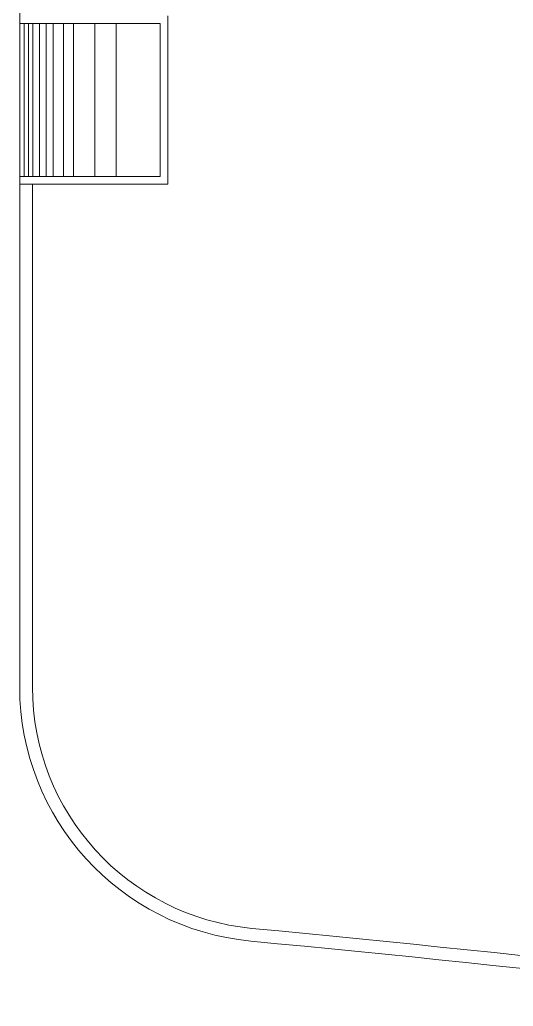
# Model space of a CAD drawing. Header units: metres. Extents: x 12093 to 20303, y 514 to 1412.
# Drawn here: x 19668.54 to 19674.34, y 701.95 to 713.55 of the extents above; entities that cross this region are included whole.
import ezdxf

# ---------------------------------------------------------------- set-up
doc = ezdxf.new("R2010")
doc.units = ezdxf.units.M
doc.linetypes.add('ACAD_ISO04W100', pattern=[30, 24, -3, 0, -3])
doc.layers.add('corte vias', color=21, linetype='ACAD_ISO04W100', lineweight=50)
doc.layers.add('MANZANAS-ORIGINALES', color=147, linetype='Continuous', lineweight=9)

msp = doc.modelspace()

# ---------------------------------------------------------------- linework, layer by layer
at = {"layer": 'corte vias', "lineweight": 20}
for p, q in [((19670.284, 713.598), (19670.284, 711.618)), ((19670.194, 713.508), (19668.541, 713.508)), ((19670.194, 711.708), (19670.194, 713.508)), ((19670.194, 711.708), (19668.541, 711.708)), ((19670.284, 711.618), (19668.541, 711.618))]:
    msp.add_line(p, q, dxfattribs=at)
at = {"layer": 'MANZANAS-ORIGINALES'}
for p, q in [((19668.541, 719.514), (19668.541, 705.702)), ((19668.544, 711.708), (19668.544, 713.508)), ((19668.594, 711.708), (19668.594, 713.508)), ((19668.644, 711.708), (19668.644, 713.508)), ((19668.694, 711.708), (19668.694, 713.508)), ((19668.774, 711.708), (19668.774, 713.508)), ((19668.854, 711.708), (19668.854, 713.508)), ((19668.934, 711.708), (19668.934, 713.508)), ((19669.054, 711.708), (19669.054, 713.508)), ((19669.174, 711.708), (19669.174, 713.508)), ((19669.424, 711.708), (19669.424, 713.508)), ((19669.674, 711.708), (19669.674, 713.508)), ((19668.774, 711.708), (19668.774, 712.908)), ((19668.691, 711.618), (19668.691, 705.702))]:
    msp.add_line(p, q, dxfattribs=at)
for centre, radius, start, end in [((19671.541, 705.702), 3, 180, 264.5498), ((19671.541, 705.702), 2.85, 180, 264.5498), ((19642.941, 405.938), 298.275, 76.73776, 84.54986), ((19642.94, 405.934), 298.129, 76.73741, 84.54984)]:
    msp.add_arc(centre, radius, start, end, dxfattribs=at)

doc.saveas('drawing.dxf')
